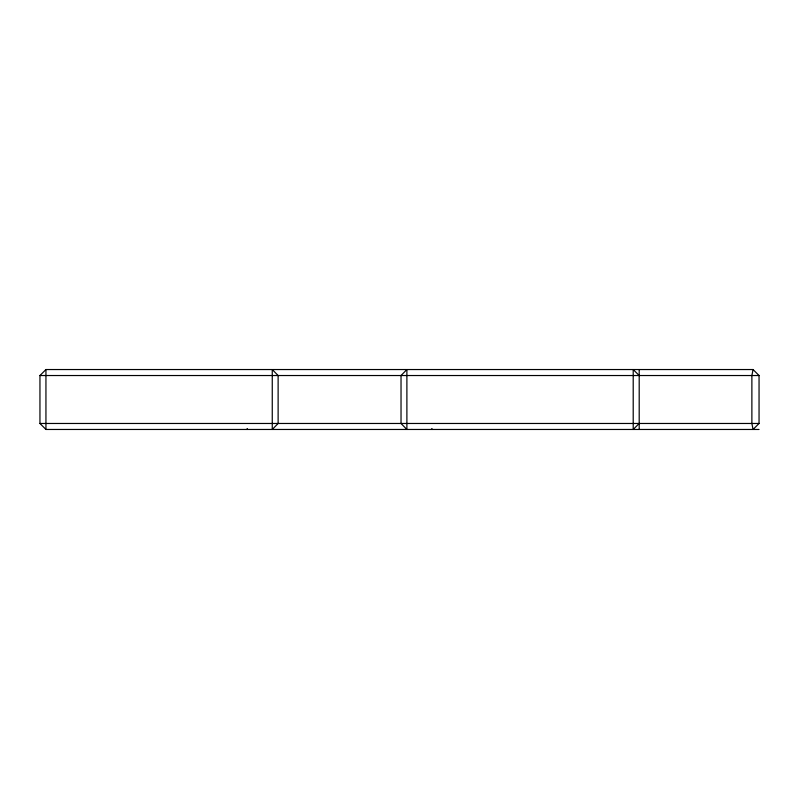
<?xml version="1.0" encoding="UTF-8"?>
<svg xmlns="http://www.w3.org/2000/svg" width="799" height="799" viewBox="0 0 799 799"><rect width="100%" height="100%" fill="white"/><g stroke="black" fill="none" stroke-linecap="round" stroke-linejoin="round"><path stroke-width="1.2" d="M753.058 369.538L751.879 375.53L751.879 423.47L753.058 429.463L759.05 423.47L759.05 375.53L753.058 369.538L406.891 369.538L401.028 375.53L401.028 423.47L406.891 429.463L406.891 369.538M759.05 429.463L45.943 429.463L39.95 423.47L39.95 375.53L45.943 369.538L272.259 369.538L278.122 375.53L278.122 423.47L272.259 429.463L272.259 369.538M639.2 423.47L633.207 429.463L633.207 369.538L639.2 375.53M246.482 429.463L247.46 428.673M272.549 369.538L406.601 369.538M39.95 375.53L759.05 375.53M39.95 423.47L759.05 423.47M431.69 428.673L432.659 429.463M639.2 369.538L639.2 429.463M45.943 369.538L45.943 429.463"/></g></svg>
